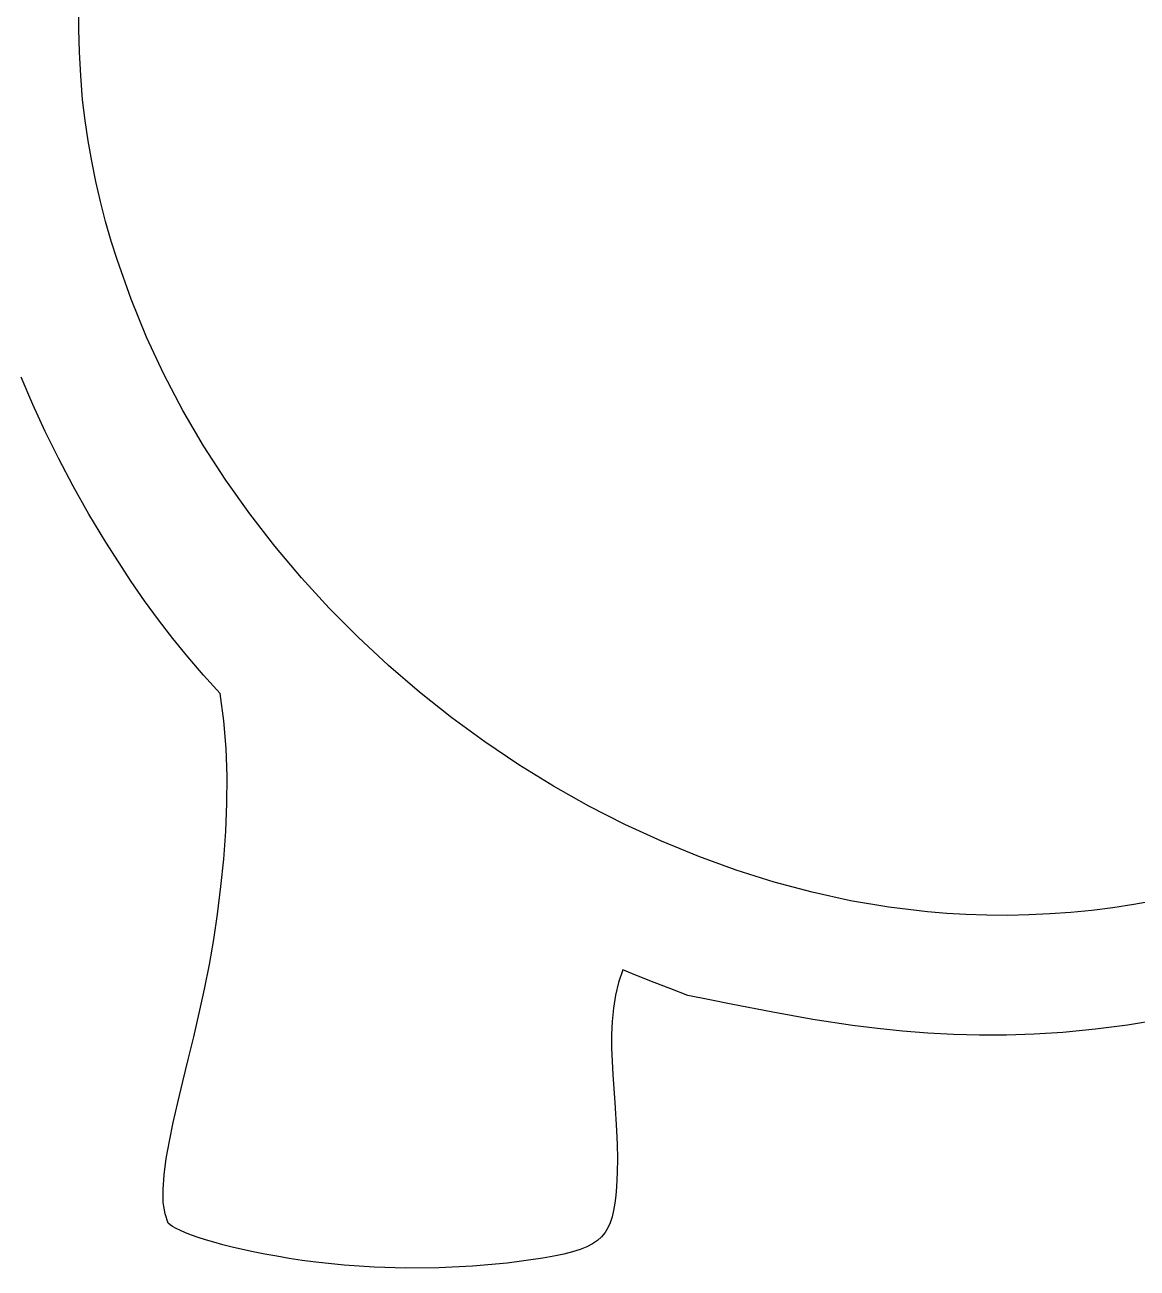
# Model space of a CAD drawing. Header units: millimetres. Extents: x 120 to 668, y 59 to 184.
# Drawn here: x 236.87 to 270.76, y 83.54 to 121.44 of the extents above; entities that cross this region are included whole.
import ezdxf

# ---------------------------------------------------------------- set-up
doc = ezdxf.new("R2010")
doc.units = ezdxf.units.MM
doc.layers.get('0').update_dxf_attribs({"linetype": 'CONTINUOUS', "true_color": 0xffffff})

msp = doc.modelspace()

# ---------------------------------------------------------------- linework, layer by layer
at = {"linetype": 'CONTINUOUS', "true_color": 0xffffff}
for points in [[(271.292, 94.735), (270.657, 94.625), (270.017, 94.527), (269.38, 94.45), (268.74, 94.385), (268.1, 94.34), (267.46, 94.31), (266.82, 94.295), (266.182, 94.3), (265.545, 94.32), (264.96, 94.355), (264.372, 94.402), (263.2, 94.545), (262.027, 94.745), (260.86, 95.002), (259.7, 95.312), (258.545, 95.675), (257.402, 96.09), (256.272, 96.555), (255.155, 97.067), (254.057, 97.63), (252.977, 98.237), (251.92, 98.89), (250.885, 99.585), (249.875, 100.322), (248.895, 101.1), (247.945, 101.917), (247.025, 102.772), (246.142, 103.662), (245.295, 104.587), (244.487, 105.547), (243.72, 106.537), (242.997, 107.56), (242.317, 108.61), (241.687, 109.69), (241.107, 110.795), (240.58, 111.925), (240.105, 113.077), (239.687, 114.252), (239.5, 114.85), (239.33, 115.45), (239.172, 116.055), (239.032, 116.665), (238.905, 117.28), (238.797, 117.9), (238.705, 118.522), (238.627, 119.15), (238.57, 119.892), (238.53, 120.61), (238.512, 121.31), (238.515, 121.99)], [(271.437, 91.117), (270.467, 90.955), (269.49, 90.827), (268.495, 90.732), (267.622, 90.677), (266.78, 90.647), (265.96, 90.645), (265.162, 90.662), (264.38, 90.705), (263.61, 90.765), (262.847, 90.845), (262.087, 90.942), (260.882, 91.127), (259.657, 91.347), (258.392, 91.59), (257.742, 91.72), (257.075, 91.855), (256.552, 92.055), (256.047, 92.25), (255.557, 92.445), (255.085, 92.635), (254.96, 92.25), (254.87, 91.86), (254.805, 91.465), (254.765, 91.067), (254.747, 90.665), (254.747, 90.257), (254.782, 89.432), (254.845, 88.595), (254.902, 87.745), (254.922, 87.317), (254.93, 86.89), (254.922, 86.46), (254.897, 86.027), (254.872, 85.762), (254.842, 85.522), (254.807, 85.305), (254.762, 85.107), (254.705, 84.93), (254.635, 84.77), (254.547, 84.63), (254.442, 84.502), (254.317, 84.387), (254.167, 84.287), (253.992, 84.197), (253.79, 84.115), (253.557, 84.04), (253.29, 83.972), (252.99, 83.91), (252.65, 83.85), (251.57, 83.7), (250.512, 83.602), (249.48, 83.552), (248.477, 83.545), (247.515, 83.575), (246.6, 83.64), (245.732, 83.73), (245.32, 83.782), (244.922, 83.842), (244.542, 83.905), (244.177, 83.97), (243.83, 84.04), (243.5, 84.11), (243.19, 84.185), (242.897, 84.257), (242.627, 84.332), (242.377, 84.407), (242.15, 84.48), (241.947, 84.552), (241.765, 84.62), (241.607, 84.687), (241.477, 84.75), (241.37, 84.81), (241.292, 84.865), (241.24, 84.912), (241.14, 85.202), (241.087, 85.547), (241.08, 85.945), (241.11, 86.392), (241.177, 86.882), (241.272, 87.415), (241.392, 87.987), (241.53, 88.595), (241.685, 89.235), (241.847, 89.902), (242.015, 90.595), (242.18, 91.312), (242.34, 92.045), (242.49, 92.795), (242.625, 93.557), (242.737, 94.33), (242.84, 95.172), (242.927, 96.015), (242.99, 96.86), (243.027, 97.702), (243.032, 98.542), (243.002, 99.382), (242.93, 100.222), (242.815, 101.06), (242.315, 101.615), (241.837, 102.172), (241.38, 102.735), (240.94, 103.305), (240.517, 103.882), (240.11, 104.47), (239.332, 105.675), (238.822, 106.527), (238.345, 107.375), (237.902, 108.212), (237.49, 109.045), (237.107, 109.872), (236.757, 110.697)]]:
    msp.add_lwpolyline(points, dxfattribs=at)

doc.saveas('drawing.dxf')
